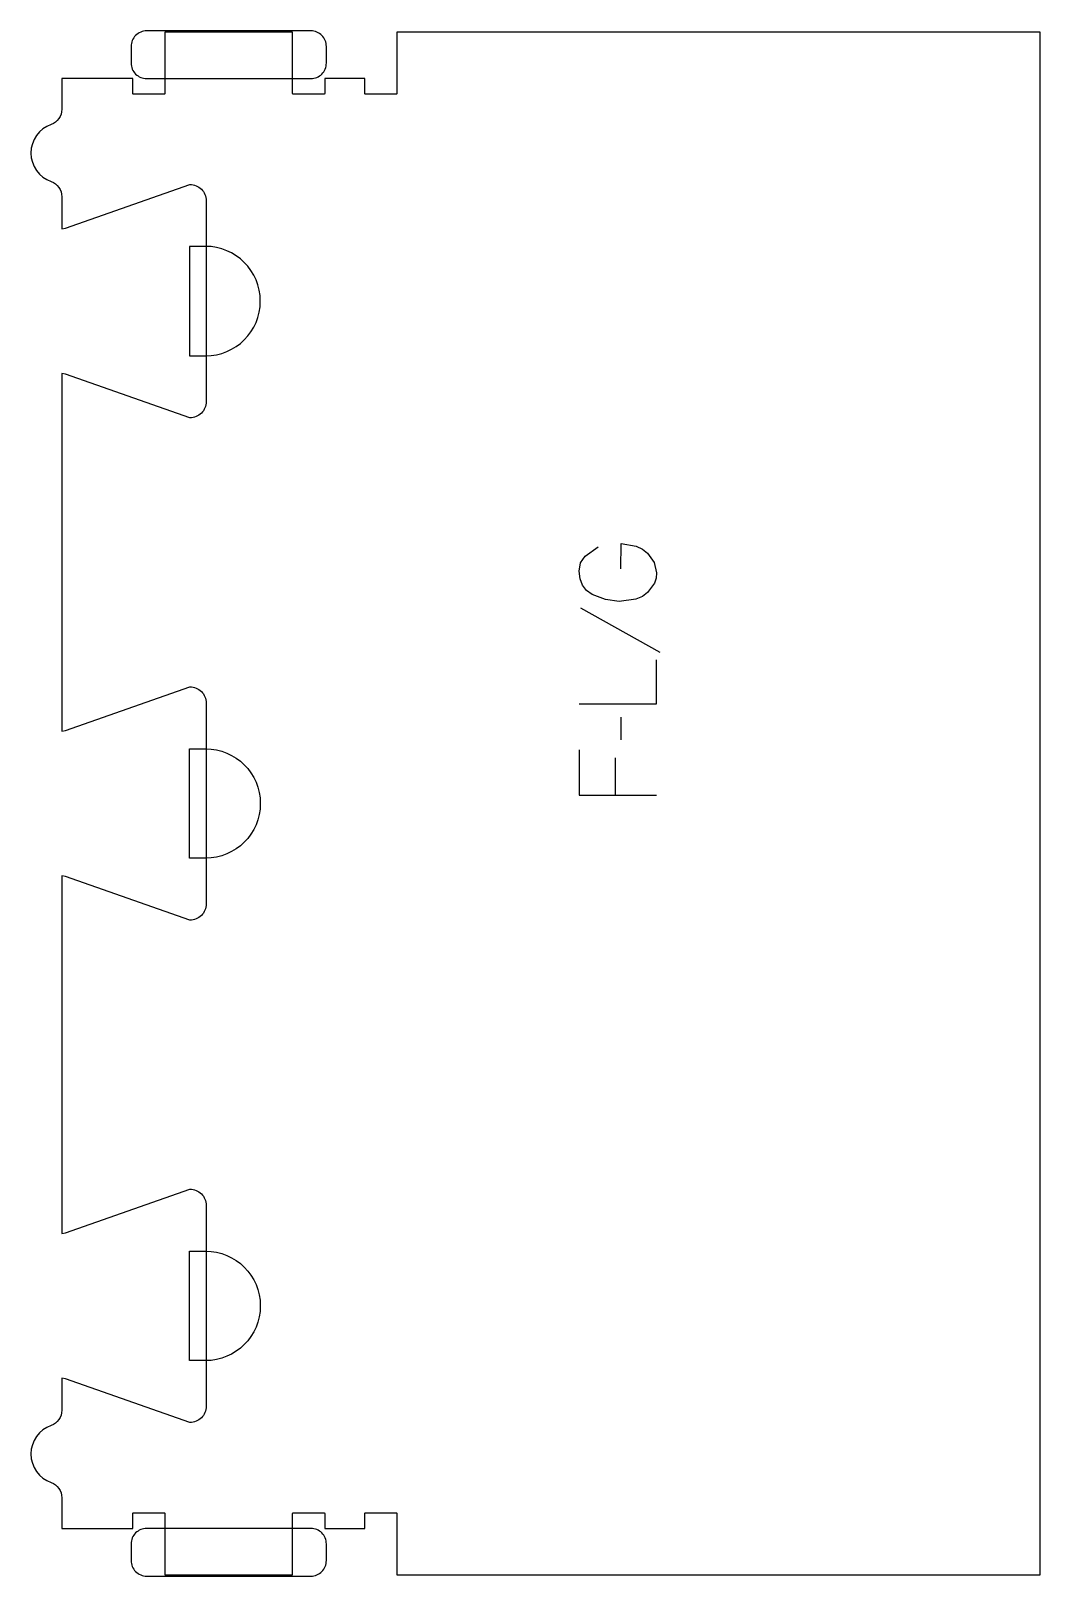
# Model space of a CAD drawing. Header units: millimetres. Extents: x -213 to 179, y -300 to 300.
import ezdxf

# ---------------------------------------------------------------- set-up
doc = ezdxf.new("R2010")
doc.units = ezdxf.units.MM
for name, color, linetype, true_color in [('1_ANYTOOL_1MMDEEP_LABELS_S', 2, 'Continuous', 0xffff00), ('4_ANYTOOL_CUTTHROUGH_OUTSI', 5, 'Continuous', 0x0000ff), ('5_ANYTOOL_HALF_MILL_9MM_IN', 3, 'Continuous', 0x00ff00)]:
    doc.layers.add(name, color=color, linetype=linetype, true_color=true_color)

msp = doc.modelspace()

# ---------------------------------------------------------------- linework, layer by layer
at = {"layer": '1_ANYTOOL_1MMDEEP_LABELS_S'}
for p, q in [((0.45, 75.86), (31.22, 58.67)), ((16.09, 33.47), (16.18, 24.69)), ((13.95, 17.66), (13.95, 3.17))]:
    msp.add_line(p, q, dxfattribs=at)
for points in [[(16.18, 91.07), (16.22, 100.84), (22.15, 99.82), (24.51, 98.68), (26.47, 97.11), (29.11, 93.44), (30.02, 89.44), (29.82, 87.41), (29.17, 85.47), (26.51, 81.86), (24.49, 80.36), (21.98, 79.29), (15.49, 78.43), (10.16, 79.09), (5.04, 81.09), (2.83, 82.66), (1.24, 84.7), (0.3, 87.18), (-0.02, 90.13), (0.55, 93.39), (2.25, 95.96), (7.39, 99.64)], [(-0.02, 38.61), (29.98, 38.61), (29.98, 55.71)], [(-0.02, 20.83), (-0.02, 3.17), (29.98, 3.17)]]:
    msp.add_lwpolyline(points, dxfattribs=at)
at = {"layer": '4_ANYTOOL_CUTTHROUGH_OUTSI'}
msp.add_lwpolyline([(-200.72, -223.01), (-200.72, -235.4, -0.317837), (-204.88, -241.3, 0.707107), (-204.88, -263.45, -0.317837), (-200.72, -269.35), (-200.72, -281.25), (-173.22, -281.25), (-173.22, -275.5, -0.414214), (-172.97, -275.25), (-160.97, -275.25, -0.414214), (-160.72, -275.5), (-160.72, -299.25), (-111.22, -299.25), (-111.22, -275.5, -0.414214), (-110.97, -275.25), (-98.97, -275.25, -0.414214), (-98.72, -275.5), (-98.72, -281.25), (-83.22, -281.25), (-83.22, -275.5, -0.414214), (-82.97, -275.25), (-70.97, -275.25, -0.414214), (-70.72, -275.5), (-70.72, -299.25), (178.78, -299.25), (178.78, 299.25), (-70.72, 299.25), (-70.72, 275.5, -0.414214), (-70.97, 275.25), (-82.97, 275.25, -0.414214), (-83.22, 275.5), (-83.22, 281.25), (-98.72, 281.25), (-98.72, 275.5, -0.414214), (-98.97, 275.25), (-110.97, 275.25, -0.414214), (-111.22, 275.5), (-111.22, 299.25), (-160.72, 299.25), (-160.72, 275.5, -0.414214), (-160.97, 275.25), (-172.97, 275.25, -0.414214), (-173.22, 275.5), (-173.22, 281.25), (-200.72, 281.25), (-200.72, 269.35, -0.317837), (-204.88, 263.45, 0.707107), (-204.88, 241.3, -0.317837), (-200.72, 235.4), (-200.72, 223.01), (-199.32, 223.24), (-151.05, 240.14, -0.419618), (-144.72, 233.9), (-144.72, 155.9, -0.419618), (-151.05, 149.66), (-199.33, 166.56), (-200.72, 166.79), (-200.72, 28.11), (-199.32, 28.34), (-151.05, 45.24, -0.419618), (-144.72, 39), (-144.72, -39, -0.419618), (-151.05, -45.24), (-199.33, -28.34), (-200.72, -28.11), (-200.72, -166.79), (-199.32, -166.56), (-151.05, -149.66, -0.419618), (-144.72, -155.9), (-144.72, -233.9, -0.419618), (-151.05, -240.14), (-199.33, -223.24)], format="xyb", close=True, dxfattribs=at)
at = {"layer": '5_ANYTOOL_HALF_MILL_9MM_IN'}
for points in [[(-167.84, 299.75, 0.414214), (-173.84, 293.75), (-173.84, 287.25, 0.414214), (-167.84, 281.25), (-104.09, 281.25, 0.414214), (-98.09, 287.25), (-98.09, 293.75, 0.414214), (-104.09, 299.75)], [(-144.97, 173.65, 1), (-144.97, 216.15), (-151.22, 216.15), (-151.22, 173.65)], [(-144.97, 21.25, -1), (-144.97, -21.25), (-151.22, -21.25), (-151.22, 21.25)], [(-144.97, -173.65, -1), (-144.97, -216.15), (-151.22, -216.15), (-151.22, -173.65)], [(-167.84, -281.25, 0.414214), (-173.84, -287.25), (-173.84, -293.75, 0.414214), (-167.84, -299.75), (-104.09, -299.75, 0.414214), (-98.09, -293.75), (-98.09, -287.25, 0.414214), (-104.09, -281.25)]]:
    msp.add_lwpolyline(points, format="xyb", close=True, dxfattribs=at)

doc.saveas('drawing.dxf')
